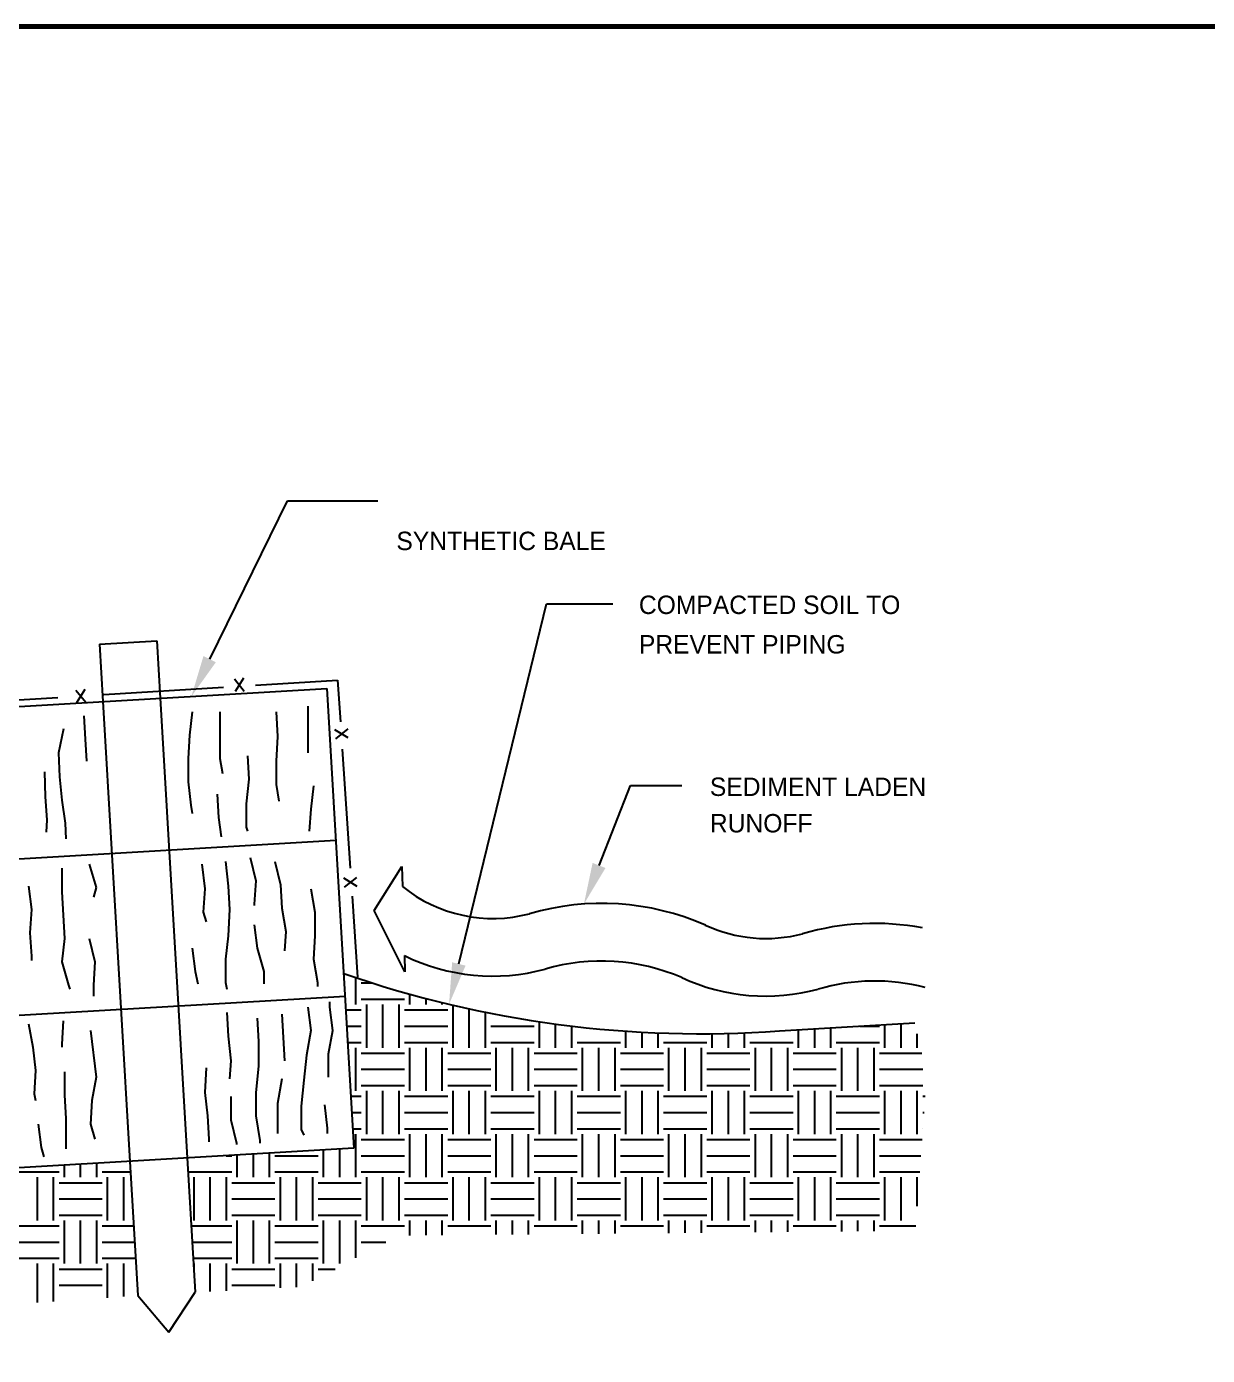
# Paper-space layout 'ESC' of a CAD drawing. Header units: feet, sheet in inches. Extents: x -1.2 to 33.8, y 0.1 to 22.9.
# Drawn here: x 15.591 to 19.099, y 18.951 to 22.899 of the extents above; entities that cross this region are included whole.
import ezdxf
from ezdxf.enums import TextEntityAlignment as Align

# ---------------------------------------------------------------- set-up
doc = ezdxf.new("R2010")
doc.units = ezdxf.units.FT
doc.header["$MEASUREMENT"] = 0
doc.layers.add('Border', color=118, linetype='Continuous', lineweight=70)
doc.layers.add('TBLK', color=7, linetype='Continuous')
doc.styles.add('LEROY', font='leroy.shx')
doc.styles.add('S6', font='simplex_.ttf', dxfattribs={"height": 0.104167})

# ---------------------------------------------------------------- blocks, each defined once
blk = doc.blocks.new('ESC DET')
at = {"layer": 'TBLK'}
for p, q in [((17.7879, 21.5282), (18.0187, 21.9985)), ((18.0187, 21.9985), (18.2879, 21.9985)), ((18.5281, 20.6226), (18.7888, 21.6925)), ((18.7888, 21.6925), (18.9859, 21.6925)), ((17.4602, 21.5729), (17.6309, 21.5829)), ((17.4602, 21.5729), (17.4702, 21.4021)), ((17.6309, 21.5829), (17.641, 21.4122)), ((16.9751, 21.373), (18.1362, 21.4413)), ((17.4732, 21.4229), (17.8288, 21.4449)), ((17.9242, 21.4508), (18.168, 21.4659)), ((18.1362, 21.4413), (18.2165, 20.0753)), ((18.168, 21.4659), (18.1763, 21.3421)), ((16.9458, 21.3903), (17.3366, 21.4145)), ((17.4702, 21.4021), (17.5506, 20.0362)), ((17.641, 21.4122), (17.7213, 20.0462)), ((17.4136, 21.3599), (17.4177, 21.2906)), ((17.7363, 21.3721), (17.7281, 21.3028)), ((17.8181, 21.3721), (17.8181, 21.2334)), ((17.9856, 21.3721), (17.9897, 21.2986)), ((18.0797, 21.3884), (18.0797, 21.2497)), ((17.3536, 21.3212), (17.339, 21.2499)), ((17.4177, 21.2906), (17.4218, 21.2251)), ((17.7281, 21.3028), (17.724, 21.2334)), ((17.9897, 21.2986), (17.9856, 21.2251)), ((17.339, 21.2499), (17.3413, 21.1786)), ((17.9, 21.2414), (17.9041, 21.1721)), ((18.1818, 21.2606), (18.2056, 20.9071)), ((17.724, 21.2334), (17.724, 21.164)), ((17.8181, 21.2334), (17.8263, 21.1884)), ((17.9856, 21.2251), (17.9856, 21.1558)), ((17.2973, 21.1932), (17.2996, 21.1194)), ((17.3413, 21.1786), (17.3486, 21.1097)), ((17.724, 21.164), (17.7322, 21.0944)), ((17.9041, 21.1721), (17.8959, 21.0986)), ((17.8099, 21.1273), (17.814, 21.0577)), ((17.9856, 21.1558), (17.9938, 21.1068)), ((18.0961, 21.1516), (18.0879, 21.0823)), ((18.9445, 20.9153), (19.0378, 21.1532)), ((19.0378, 21.1532), (19.1902, 21.1532)), ((17.2996, 21.1194), (17.3046, 21.0506)), ((17.3486, 21.1097), (17.3586, 21.0409)), ((17.7322, 21.0944), (17.7363, 21.0701)), ((17.8959, 21.0986), (17.8959, 21.0292)), ((18.0879, 21.0823), (18.0838, 21.017)), ((17.3046, 21.0506), (17.3019, 21.0138)), ((17.814, 21.0577), (17.8222, 21.0005)), ((17.3586, 21.0409), (17.361, 20.9941)), ((17.8959, 21.0292), (17.9, 21.017)), ((17.0016, 20.9222), (18.1627, 20.9905)), ((17.8345, 20.927), (17.8427, 20.8535)), ((17.9081, 20.9394), (17.9245, 20.8698)), ((17.9815, 20.927), (17.9979, 20.8576)), ((17.3482, 20.9068), (17.3482, 20.8372)), ((17.43, 20.919), (17.4505, 20.8496)), ((17.7649, 20.919), (17.7731, 20.8455)), ((18.2769, 20.7811), (18.3587, 20.9118)), ((18.3587, 20.9118), (18.3604, 20.8529)), ((17.25, 20.8535), (17.2581, 20.7841)), ((17.4505, 20.8496), (17.4423, 20.8209)), ((17.7731, 20.8455), (17.769, 20.7761)), ((17.8427, 20.8535), (17.8468, 20.7841)), ((17.9245, 20.8698), (17.9204, 20.8004)), ((17.9979, 20.8576), (18.0019, 20.7883)), ((18.0879, 20.8455), (18.1002, 20.7761)), ((17.3482, 20.8372), (17.3563, 20.6985)), ((18.2112, 20.824), (18.2273, 20.5836)), ((17.2581, 20.7841), (17.254, 20.7148)), ((17.769, 20.7761), (17.7772, 20.7474)), ((17.8468, 20.7841), (17.8427, 20.7065)), ((17.9204, 20.8004), (17.9204, 20.7963)), ((18.0019, 20.7883), (18.0142, 20.7189)), ((18.1002, 20.7761), (18.1002, 20.7065)), ((18.3676, 20.5997), (18.2769, 20.7811)), ((17.9204, 20.7393), (17.9286, 20.6698)), ((17.254, 20.7148), (17.2581, 20.6454)), ((17.3563, 20.6985), (17.3482, 20.6289)), ((17.43, 20.6985), (17.4464, 20.6289)), ((17.8427, 20.7065), (17.8345, 20.6371)), ((18.0142, 20.7189), (18.0101, 20.6617)), ((18.1002, 20.7065), (18.0961, 20.6371)), ((17.7363, 20.6698), (17.7445, 20.6004)), ((17.9286, 20.6698), (17.9487, 20.6004)), ((17.2581, 20.6454), (17.2581, 20.633)), ((17.3482, 20.6289), (17.3686, 20.5595)), ((17.4464, 20.6289), (17.4423, 20.5595)), ((17.8345, 20.6371), (17.8345, 20.5678)), ((18.0961, 20.6371), (18.1083, 20.5678)), ((18.3663, 20.6475), (18.3676, 20.5997)), ((17.7445, 20.6004), (17.7526, 20.5636)), ((17.9487, 20.6004), (17.9487, 20.5636)), ((18.2223, 20.502), (18.2223, 20.582)), ((17.3686, 20.5595), (17.3727, 20.5473)), ((17.4423, 20.5595), (17.4423, 20.5269)), ((17.8345, 20.5678), (17.8386, 20.5473)), ((18.1083, 20.5678), (18.1083, 20.5554)), ((18.2383, 20.5661), (18.271, 20.5661)), ((18.3827, 20.502), (18.3827, 20.533)), ((18.19, 20.5261), (17.0289, 20.4578)), ((18.0797, 20.4943), (18.0879, 20.4247)), ((18.1452, 20.4943), (18.1452, 20.5106)), ((18.1533, 20.4247), (18.1452, 20.4943)), ((18.2383, 20.518), (18.3666, 20.518)), ((18.2544, 20.3737), (18.2544, 20.502)), ((18.3025, 20.3737), (18.3025, 20.502)), ((18.3506, 20.3737), (18.3506, 20.502)), ((18.4308, 20.502), (18.4308, 20.52)), ((18.4789, 20.502), (18.4789, 20.5078)), ((18.5109, 20.3737), (18.5109, 20.5002)), ((17.3523, 20.4534), (17.3482, 20.384)), ((17.8386, 20.478), (17.8427, 20.4084)), ((17.9286, 20.4614), (17.9327, 20.3921)), ((18.0019, 20.4738), (18.006, 20.4045)), ((18.1923, 20.486), (18.2383, 20.486)), ((18.3666, 20.486), (18.4949, 20.486)), ((18.559, 20.3737), (18.559, 20.4893)), ((18.6072, 20.3737), (18.6072, 20.4792)), ((18.7675, 20.3737), (18.7675, 20.451)), ((17.25, 20.4451), (17.2622, 20.3758)), ((17.4341, 20.4247), (17.4505, 20.286)), ((18.0879, 20.4247), (18.0756, 20.3512)), ((18.1411, 20.3553), (18.1533, 20.4247)), ((18.1952, 20.4379), (18.2383, 20.4379)), ((18.3666, 20.4379), (18.4949, 20.4379)), ((18.6232, 20.4379), (18.7515, 20.4379)), ((18.8156, 20.3737), (18.8156, 20.4442)), ((18.8637, 20.3737), (18.8637, 20.4381)), ((19.0241, 20.3737), (19.0241, 20.423)), ((19.0722, 20.3737), (19.0722, 20.42)), ((19.1203, 20.3737), (19.1203, 20.4178)), ((19.2806, 20.3737), (19.2806, 20.4155)), ((19.3287, 20.3737), (19.3287, 20.4164)), ((19.3768, 20.3737), (19.3768, 20.418)), ((19.4805, 20.4238), (19.8826, 20.4475)), ((19.5372, 20.3737), (19.5372, 20.4272)), ((19.5853, 20.3737), (19.5853, 20.43)), ((19.6334, 20.3737), (19.6334, 20.4328)), ((19.7193, 20.4379), (19.7777, 20.4379)), ((19.7937, 20.3737), (19.7937, 20.4422)), ((19.8419, 20.3737), (19.8419, 20.4451)), ((19.89, 20.3737), (19.89, 20.4155)), ((17.2622, 20.3758), (17.2704, 20.3064)), ((17.3482, 20.384), (17.3482, 20.3758)), ((17.8427, 20.4084), (17.8509, 20.3349)), ((17.9327, 20.3921), (17.9327, 20.3186)), ((18.006, 20.4045), (18.0101, 20.3349)), ((18.198, 20.3898), (18.2383, 20.3898)), ((18.2223, 20.2454), (18.2223, 20.3737)), ((18.3666, 20.3898), (18.4949, 20.3898)), ((18.3827, 20.2454), (18.3827, 20.3737)), ((18.4308, 20.2454), (18.4308, 20.3737)), ((18.4789, 20.2454), (18.4789, 20.3737)), ((18.6232, 20.3898), (18.7515, 20.3898)), ((18.6392, 20.2454), (18.6392, 20.3737)), ((18.6873, 20.2454), (18.6873, 20.3737)), ((18.7354, 20.2454), (18.7354, 20.3737)), ((18.8797, 20.3898), (19.008, 20.3898)), ((18.8958, 20.2454), (18.8958, 20.3737)), ((18.9439, 20.2454), (18.9439, 20.3737)), ((18.992, 20.2454), (18.992, 20.3737)), ((19.1363, 20.3898), (19.2646, 20.3898)), ((19.1523, 20.2454), (19.1523, 20.3737)), ((19.2005, 20.2454), (19.2005, 20.3737)), ((19.2486, 20.2454), (19.2486, 20.3737)), ((19.3929, 20.3898), (19.5212, 20.3898)), ((19.4089, 20.2454), (19.4089, 20.3737)), ((19.457, 20.2454), (19.457, 20.3737)), ((19.5051, 20.2454), (19.5051, 20.3737)), ((19.6494, 20.3898), (19.7777, 20.3898)), ((19.6655, 20.2454), (19.6655, 20.3737)), ((19.7136, 20.2454), (19.7136, 20.3737)), ((19.7617, 20.2454), (19.7617, 20.3737)), ((17.8509, 20.3349), (17.8468, 20.2818)), ((18.0756, 20.3512), (18.0674, 20.2777)), ((18.1411, 20.286), (18.1411, 20.3553)), ((18.2383, 20.3577), (18.3666, 20.3577)), ((18.4949, 20.3577), (18.6232, 20.3577)), ((18.7515, 20.3577), (18.8797, 20.3577)), ((19.008, 20.3577), (19.1363, 20.3577)), ((19.2646, 20.3577), (19.3929, 20.3577)), ((19.5212, 20.3577), (19.6494, 20.3577)), ((19.7777, 20.3577), (19.9032, 20.3577)), ((17.2704, 20.3064), (17.2663, 20.237)), ((17.3563, 20.3023), (17.3563, 20.2329)), ((17.7772, 20.3144), (17.7731, 20.2409)), ((17.9327, 20.3186), (17.9245, 20.2409)), ((18.2383, 20.3096), (18.3666, 20.3096)), ((18.4949, 20.3096), (18.6232, 20.3096)), ((18.7515, 20.3096), (18.8797, 20.3096)), ((19.008, 20.3096), (19.1363, 20.3096)), ((19.2646, 20.3096), (19.3929, 20.3096)), ((19.5212, 20.3096), (19.6494, 20.3096)), ((19.7777, 20.3096), (19.906, 20.3096)), ((17.4505, 20.286), (17.4382, 20.2166)), ((18.0019, 20.2818), (17.9897, 20.2083)), ((18.0674, 20.2777), (18.0592, 20.2003)), ((18.2383, 20.2615), (18.3666, 20.2615)), ((18.4949, 20.2615), (18.6232, 20.2615)), ((18.7515, 20.2615), (18.8797, 20.2615)), ((19.008, 20.2615), (19.1363, 20.2615)), ((19.2646, 20.2615), (19.3929, 20.2615)), ((19.5212, 20.2615), (19.6494, 20.2615)), ((19.7777, 20.2615), (19.906, 20.2615)), ((17.2663, 20.237), (17.2704, 20.2166)), ((17.3563, 20.2329), (17.3604, 20.1635)), ((17.4382, 20.2166), (17.4341, 20.147)), ((17.7731, 20.2409), (17.7813, 20.1716)), ((17.8509, 20.2288), (17.8509, 20.1594)), ((17.9245, 20.2409), (17.9245, 20.1716)), ((18.2074, 20.2294), (18.2383, 20.2294)), ((18.2544, 20.1172), (18.2544, 20.2454)), ((18.3025, 20.1172), (18.3025, 20.2454)), ((18.3506, 20.1172), (18.3506, 20.2454)), ((18.3666, 20.2294), (18.4949, 20.2294)), ((18.5109, 20.1172), (18.5109, 20.2454)), ((18.559, 20.1172), (18.559, 20.2454)), ((18.6072, 20.1172), (18.6072, 20.2454)), ((18.6232, 20.2294), (18.7515, 20.2294)), ((18.7675, 20.1172), (18.7675, 20.2454)), ((18.8156, 20.1172), (18.8156, 20.2454)), ((18.8637, 20.1172), (18.8637, 20.2454)), ((18.8797, 20.2294), (19.008, 20.2294)), ((19.0241, 20.1172), (19.0241, 20.2454)), ((19.0722, 20.1172), (19.0722, 20.2454)), ((19.1203, 20.1172), (19.1203, 20.2454)), ((19.1363, 20.2294), (19.2646, 20.2294)), ((19.2806, 20.1172), (19.2806, 20.2454)), ((19.3287, 20.1172), (19.3287, 20.2454)), ((19.3768, 20.1172), (19.3768, 20.2454)), ((19.3929, 20.2294), (19.5212, 20.2294)), ((19.5372, 20.1172), (19.5372, 20.2454)), ((19.5853, 20.1172), (19.5853, 20.2454)), ((19.6334, 20.1172), (19.6334, 20.2454)), ((19.6494, 20.2294), (19.7777, 20.2294)), ((19.7937, 20.1172), (19.7937, 20.2454)), ((19.8419, 20.1172), (19.8419, 20.2454)), ((19.89, 20.1172), (19.89, 20.2454)), ((19.906, 20.2294), (19.9134, 20.2294)), ((17.9897, 20.2083), (17.9897, 20.1185)), ((18.0592, 20.2003), (18.0592, 20.1307)), ((18.1288, 20.2042), (18.137, 20.1348)), ((18.2103, 20.1813), (18.2383, 20.1813)), ((18.3666, 20.1813), (18.4949, 20.1813)), ((18.6232, 20.1813), (18.7515, 20.1813)), ((18.8797, 20.1813), (19.008, 20.1813)), ((19.1363, 20.1813), (19.2646, 20.1813)), ((19.3929, 20.1813), (19.5212, 20.1813)), ((19.6494, 20.1813), (19.7777, 20.1813)), ((19.906, 20.1813), (19.91, 20.1813)), ((17.2786, 20.147), (17.2868, 20.0776)), ((17.3604, 20.1635), (17.3604, 20.0735)), ((17.4341, 20.147), (17.4464, 20.1022)), ((17.7813, 20.1716), (17.7854, 20.1022)), ((17.8509, 20.1594), (17.8672, 20.0898)), ((17.9245, 20.1716), (17.9368, 20.0981)), ((18.137, 20.1348), (18.137, 20.1185)), ((17.7854, 20.1022), (17.7854, 20.0939)), ((17.9368, 20.0981), (17.9368, 20.0898)), ((18.0592, 20.1307), (18.0674, 20.1144)), ((18.2131, 20.1332), (18.2383, 20.1332)), ((18.2223, 19.9889), (18.2223, 20.1172)), ((18.2383, 20.1011), (18.3666, 20.1011)), ((18.3666, 20.1332), (18.4949, 20.1332)), ((18.3827, 19.9889), (18.3827, 20.1172)), ((18.4308, 19.9889), (18.4308, 20.1172)), ((18.4789, 19.9889), (18.4789, 20.1172)), ((18.4949, 20.1011), (18.6232, 20.1011)), ((18.6232, 20.1332), (18.7515, 20.1332)), ((18.6392, 19.9889), (18.6392, 20.1172)), ((18.6873, 19.9889), (18.6873, 20.1172)), ((18.7354, 19.9889), (18.7354, 20.1172)), ((18.7515, 20.1011), (18.8797, 20.1011)), ((18.8797, 20.1332), (19.008, 20.1332)), ((18.8958, 19.9889), (18.8958, 20.1172)), ((18.9439, 19.9889), (18.9439, 20.1172)), ((18.992, 19.9889), (18.992, 20.1172)), ((19.008, 20.1011), (19.1363, 20.1011)), ((19.1363, 20.1332), (19.2646, 20.1332)), ((19.1523, 19.9889), (19.1523, 20.1172)), ((19.2005, 19.9889), (19.2005, 20.1172)), ((19.2486, 19.9889), (19.2486, 20.1172)), ((19.2646, 20.1011), (19.3929, 20.1011)), ((19.3929, 20.1332), (19.5212, 20.1332)), ((19.4089, 19.9889), (19.4089, 20.1172)), ((19.457, 19.9889), (19.457, 20.1172)), ((19.5051, 19.9889), (19.5051, 20.1172)), ((19.5212, 20.1011), (19.6494, 20.1011)), ((19.6494, 20.1332), (19.7777, 20.1332)), ((19.6655, 19.9889), (19.6655, 20.1172)), ((19.7136, 19.9889), (19.7136, 20.1172)), ((19.7617, 19.9889), (19.7617, 20.1172)), ((19.7777, 20.1011), (19.9042, 20.1011)), ((19.906, 20.1332), (19.9065, 20.1332)), ((18.2165, 20.0753), (17.0554, 20.007)), ((17.2868, 20.0776), (17.295, 20.0492)), ((17.8672, 20.0898), (17.8672, 20.0859)), ((17.9176, 19.9889), (17.9176, 20.0577)), ((17.9658, 19.9889), (17.9658, 20.0606)), ((18.1261, 19.9889), (18.1261, 20.07)), ((18.1742, 19.9889), (18.1742, 20.0728)), ((17.3564, 19.9889), (17.3564, 20.0247)), ((17.4045, 19.9889), (17.4045, 20.0276)), ((17.4526, 19.9889), (17.4526, 20.0304)), ((17.5506, 20.0362), (17.5741, 19.6373)), ((17.7213, 20.0462), (17.7448, 19.6473)), ((17.8373, 20.053), (17.8535, 20.053)), ((17.8695, 19.9889), (17.8695, 20.0549)), ((17.9818, 20.053), (18.1101, 20.053)), ((18.2383, 20.053), (18.3666, 20.053)), ((18.4949, 20.053), (18.6232, 20.053)), ((18.7515, 20.053), (18.8797, 20.053)), ((19.008, 20.053), (19.1363, 20.053)), ((19.2646, 20.053), (19.3929, 20.053)), ((19.5212, 20.053), (19.6494, 20.053)), ((19.7777, 20.053), (19.9007, 20.053)), ((17.2121, 20.0049), (17.3404, 20.0049)), ((17.2762, 19.8606), (17.2762, 19.9889)), ((17.3244, 19.8606), (17.3244, 19.9889)), ((17.4687, 20.0049), (17.5524, 20.0049)), ((17.4847, 19.8606), (17.4847, 19.9889)), ((17.5328, 19.8606), (17.5328, 19.9889)), ((17.7252, 20.0049), (17.8535, 20.0049)), ((17.7413, 19.8606), (17.7413, 19.9889)), ((17.7894, 19.8606), (17.7894, 19.9889)), ((17.8375, 19.8606), (17.8375, 19.9889)), ((17.9818, 20.0049), (18.1101, 20.0049)), ((17.9978, 19.8606), (17.9978, 19.9889)), ((18.0459, 19.8606), (18.0459, 19.9889)), ((18.094, 19.8606), (18.094, 19.9889)), ((18.2383, 20.0049), (18.3666, 20.0049)), ((18.2544, 19.8606), (18.2544, 19.9889)), ((18.3025, 19.8606), (18.3025, 19.9889)), ((18.3506, 19.8606), (18.3506, 19.9889)), ((18.4949, 20.0049), (18.6232, 20.0049)), ((18.5109, 19.8606), (18.5109, 19.9889)), ((18.559, 19.8606), (18.559, 19.9889)), ((18.6072, 19.8606), (18.6072, 19.9889)), ((18.7515, 20.0049), (18.8797, 20.0049)), ((18.7675, 19.8606), (18.7675, 19.9889)), ((18.8156, 19.8606), (18.8156, 19.9889)), ((18.8637, 19.8606), (18.8637, 19.9889)), ((19.008, 20.0049), (19.1363, 20.0049)), ((19.0241, 19.8606), (19.0241, 19.9889)), ((19.0722, 19.8606), (19.0722, 19.9889)), ((19.1203, 19.8606), (19.1203, 19.9889)), ((19.2646, 20.0049), (19.3929, 20.0049)), ((19.2806, 19.8606), (19.2806, 19.9889)), ((19.3287, 19.8606), (19.3287, 19.9889)), ((19.3768, 19.8606), (19.3768, 19.9889)), ((19.5212, 20.0049), (19.6494, 20.0049)), ((19.5372, 19.8606), (19.5372, 19.9889)), ((19.5853, 19.8606), (19.5853, 19.9889)), ((19.6334, 19.8606), (19.6334, 19.9889)), ((19.7777, 20.0049), (19.8973, 20.0049)), ((19.7937, 19.8606), (19.7937, 19.9889)), ((19.8419, 19.8606), (19.8419, 19.9889)), ((19.89, 19.9034), (19.89, 19.9889)), ((17.3404, 19.9728), (17.4687, 19.9728)), ((17.8535, 19.9728), (17.9818, 19.9728)), ((18.1101, 19.9728), (18.2383, 19.9728)), ((18.3666, 19.9728), (18.4949, 19.9728)), ((18.6232, 19.9728), (18.7515, 19.9728)), ((18.8797, 19.9728), (19.008, 19.9728)), ((19.1363, 19.9728), (19.2646, 19.9728)), ((19.3929, 19.9728), (19.5212, 19.9728)), ((19.6494, 19.9728), (19.7777, 19.9728)), ((17.3404, 19.9247), (17.4687, 19.9247)), ((17.8535, 19.9247), (17.9818, 19.9247)), ((18.1101, 19.9247), (18.2383, 19.9247)), ((18.3666, 19.9247), (18.4949, 19.9247)), ((18.6232, 19.9247), (18.7515, 19.9247)), ((18.8797, 19.9247), (19.008, 19.9247)), ((19.1363, 19.9247), (19.2646, 19.9247)), ((19.3929, 19.9247), (19.5212, 19.9247)), ((19.6494, 19.9247), (19.7777, 19.9247)), ((17.3404, 19.8766), (17.4687, 19.8766)), ((17.3564, 19.7323), (17.3564, 19.8606)), ((17.4045, 19.7323), (17.4045, 19.8606)), ((17.4526, 19.7323), (17.4526, 19.8606)), ((17.8535, 19.8766), (17.9818, 19.8766)), ((17.8695, 19.7323), (17.8695, 19.8606)), ((17.9176, 19.7323), (17.9176, 19.8606)), ((17.9658, 19.7323), (17.9658, 19.8606)), ((18.1101, 19.8766), (18.2383, 19.8766)), ((18.1261, 19.7323), (18.1261, 19.8606)), ((18.1742, 19.7323), (18.1742, 19.8606)), ((18.2223, 19.7491), (18.2223, 19.8606)), ((18.3666, 19.8766), (18.4949, 19.8766)), ((18.3827, 19.816), (18.3827, 19.8606)), ((18.4308, 19.8165), (18.4308, 19.8606)), ((18.4789, 19.8169), (18.4789, 19.8606)), ((18.6232, 19.8766), (18.7515, 19.8766)), ((18.6392, 19.8184), (18.6392, 19.8606)), ((18.6873, 19.8189), (18.6873, 19.8606)), ((18.7354, 19.8193), (18.7354, 19.8606)), ((18.8797, 19.8766), (19.008, 19.8766)), ((18.8958, 19.8208), (18.8958, 19.8606)), ((18.9439, 19.8213), (18.9439, 19.8606)), ((18.992, 19.8217), (18.992, 19.8606)), ((19.1363, 19.8766), (19.2646, 19.8766)), ((19.1523, 19.8232), (19.1523, 19.8606)), ((19.2005, 19.8237), (19.2005, 19.8606)), ((19.2486, 19.8241), (19.2486, 19.8606)), ((19.3929, 19.8766), (19.5212, 19.8766)), ((19.4089, 19.8256), (19.4089, 19.8606)), ((19.457, 19.8261), (19.457, 19.8606)), ((19.5051, 19.8265), (19.5051, 19.8606)), ((19.6494, 19.8766), (19.7777, 19.8766)), ((19.6655, 19.828), (19.6655, 19.8606)), ((19.7136, 19.8285), (19.7136, 19.8606)), ((19.7617, 19.8289), (19.7617, 19.8606)), ((17.2121, 19.8446), (17.3404, 19.8446)), ((17.4687, 19.8446), (17.5619, 19.8446)), ((17.7332, 19.8446), (17.8535, 19.8446)), ((17.9818, 19.8446), (18.1101, 19.8446)), ((18.2383, 19.8446), (18.3666, 19.8446)), ((18.4949, 19.8446), (18.6232, 19.8446)), ((18.7515, 19.8446), (18.8797, 19.8446)), ((19.008, 19.8446), (19.1363, 19.8446)), ((19.2646, 19.8446), (19.3929, 19.8446)), ((19.5212, 19.8446), (19.6494, 19.8446)), ((19.7777, 19.8446), (19.8857, 19.8446)), ((17.2121, 19.7965), (17.3404, 19.7965)), ((17.4687, 19.7965), (17.5647, 19.7965)), ((17.736, 19.7965), (17.8535, 19.7965)), ((17.9818, 19.7965), (18.1101, 19.7965)), ((18.2383, 19.7965), (18.3113, 19.7965)), ((17.2121, 19.7484), (17.3404, 19.7484)), ((17.4687, 19.7484), (17.5675, 19.7484)), ((17.7389, 19.7484), (17.8535, 19.7484)), ((17.9818, 19.7484), (18.1101, 19.7484)), ((17.2762, 19.6169), (17.2762, 19.7323)), ((17.3244, 19.6202), (17.3244, 19.7323)), ((17.3404, 19.7163), (17.4687, 19.7163)), ((17.4847, 19.6312), (17.4847, 19.7323)), ((17.5328, 19.6345), (17.5328, 19.7323)), ((17.7413, 19.7076), (17.7413, 19.7323)), ((17.7894, 19.6496), (17.7894, 19.7323)), ((17.8375, 19.652), (17.8375, 19.7323)), ((17.8535, 19.7163), (17.9818, 19.7163)), ((17.9978, 19.66), (17.9978, 19.7323)), ((18.0459, 19.6624), (18.0459, 19.7323)), ((18.094, 19.6808), (18.094, 19.7323)), ((18.1101, 19.7163), (18.1607, 19.7163)), ((17.3404, 19.6682), (17.4687, 19.6682)), ((17.8535, 19.6682), (17.9818, 19.6682)), ((17.5741, 19.6373), (17.6661, 19.5289)), ((17.6661, 19.5289), (17.7448, 19.6473))]:
    blk.add_line(p, q, dxfattribs=at)
for centre, radius, start, end in [((18.629, 21.1842), 0.4265, 230.974, 284.8396), ((18.9525, 20.0339), 0.7686, 66.3926, 106.1877), ((19.4402, 21.1248), 0.4265, 245.0445, 284.8396), ((19.7637, 19.9744), 0.7686, 79.4039, 106.1877), ((18.629, 21.1842), 0.5975, 243.9198, 285.0608), ((18.9525, 20.0339), 0.5975, 66.5574, 106.3525), ((19.2463, 23.6437), 3.2284, 250.8266, 274.16), ((19.4402, 21.1248), 0.5975, 245.2656, 285.0608), ((19.7637, 19.9744), 0.5975, 75.5331, 106.3525)]:
    blk.add_arc(centre, radius, start, end, dxfattribs=at)
for points in [[(17.8063, 21.5191), (17.7694, 21.5372), (17.7336, 21.4176)], [(18.9637, 20.9078), (18.9254, 20.9228), (18.8996, 20.8006)], [(18.5481, 20.6178), (18.5082, 20.6275), (18.499, 20.503)]]:
    blk.add_solid(points, dxfattribs=at)
at = {"layer": 'TBLK', "style": 'LEROY'}
for s, height, p in [('SYNTHETIC BALE', 0.054733, (18.3425, 21.8522)), ('COMPACTED SOIL TO', 0.054733, (19.0629, 21.6623)), ('PREVENT PIPING', 0.054733, (19.0629, 21.545)), ('SEDIMENT LADEN', 0.054733, (19.2738, 21.1218)), ('RUNOFF', 0.05473, (19.2738, 21.0134))]:
    blk.add_text(s, height=height, dxfattribs=at).set_placement(p)
at = {"layer": 'TBLK', "style": 'S6'}
for rotation, p in [(3.5431, (17.4061, 21.3994)), (3.5431, (17.8773, 21.4325)), (273.8489, (18.1608, 21.3053)), (273.4261, (18.187, 20.8642))]:
    blk.add_text('x', height=0.057, rotation=rotation, dxfattribs=at).set_placement(p, align=Align.CENTER)
blk = doc.blocks.new('A$Ca8f96253')
at = {"layer": 'Border'}
blk.add_lwpolyline([(32.8026, 11.2123), (32.8026, -11.2123, -0.414214), (32.6047, -11.4103), (1.4979, -11.4103, -0.414214), (1.3, -11.2123), (1.3, 11.2123, -0.414214), (1.4979, 11.4103), (32.6047, 11.4103, -0.414214)], format="xyb", close=True, dxfattribs=at)

psp = doc.layouts.new('ESC')

# ---------------------------------------------------------------- block references
psp.add_blockref('ESC DET', (-1.6527, -0.5087))
at = {"layer": 'TBLK'}
psp.add_blockref('A$Ca8f96253', (-1.1245, 11.4887), dxfattribs=at)

doc.saveas('drawing.dxf')
